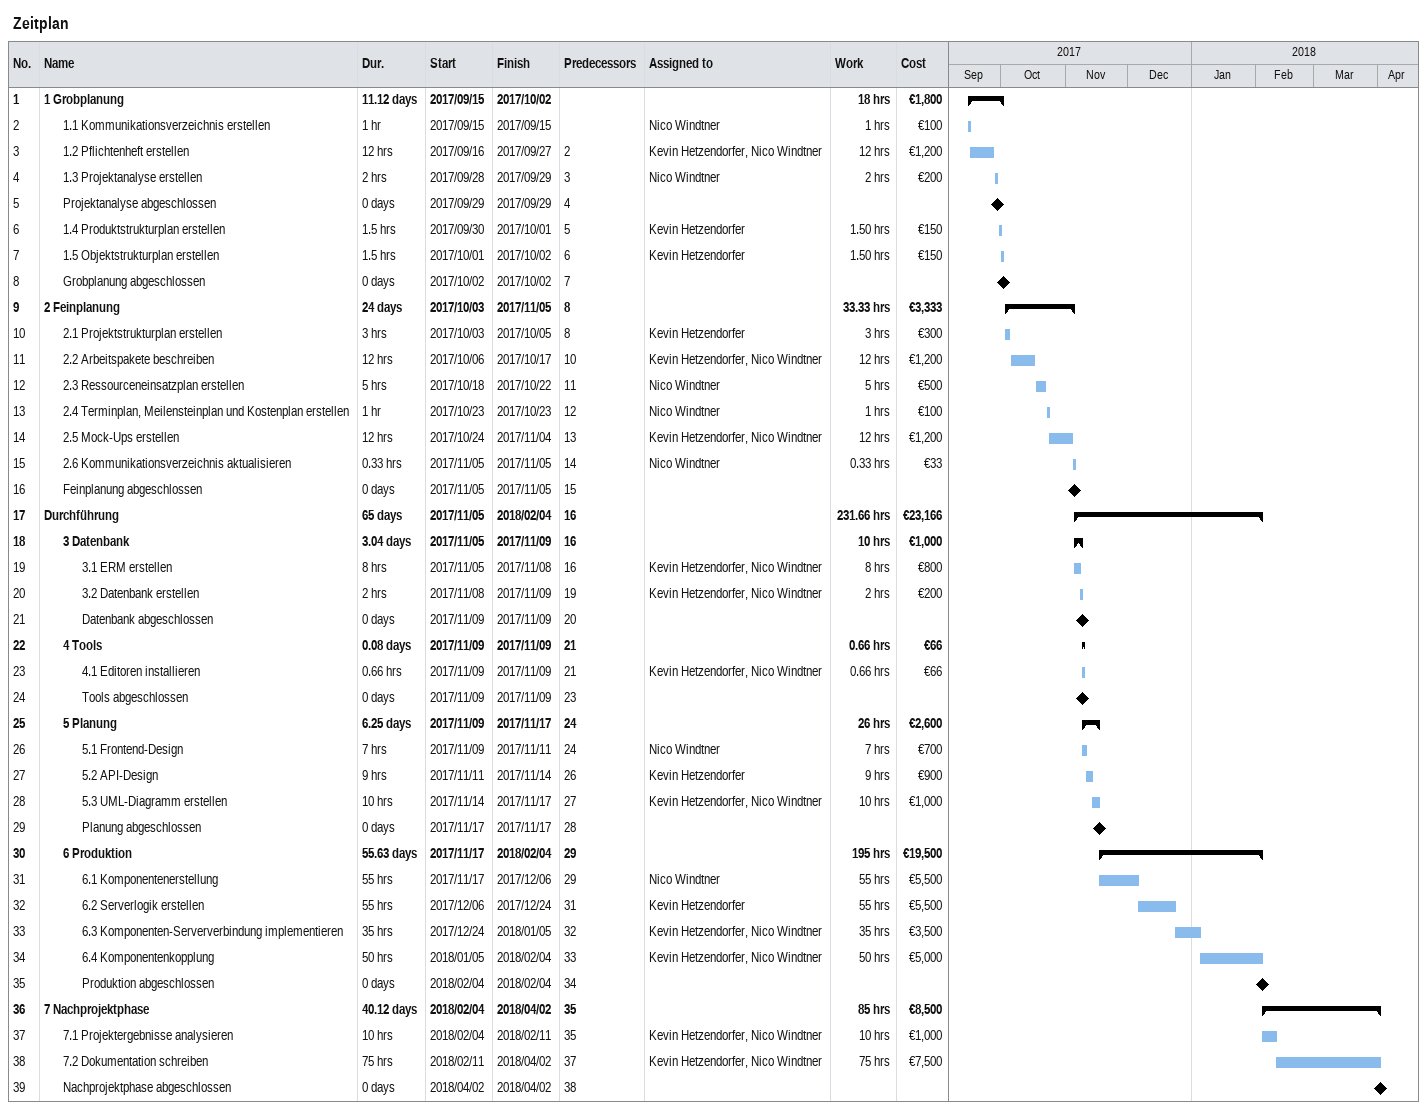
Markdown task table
Zeitplan

| ID | Level | Task | Duration | Start | Finish | Predecessors | Resources | Work (h) | Cost (€) |
|---|---|---|---|---|---|---|---|---|---|
| 1 | 1 | **1 Grobplanung** | 11.12d | 2017-09-15 | 2017-10-02 |  |  | 18 | 1800 |
| 2 | 2 | 1.1 Kommunikationsverzeichnis erstellen | 1h | 2017-09-15 | 2017-09-15 |  | Nico Windtner | 1 | 100 |
| 3 | 2 | 1.2 Pflichtenheft erstellen | 12h | 2017-09-16 | 2017-09-27 | 2 | Kevin Hetzendorfer, Nico Windtner | 12 | 1200 |
| 4 | 2 | 1.3 Projektanalyse erstellen | 2h | 2017-09-28 | 2017-09-29 | 3 | Nico Windtner | 2 | 200 |
| 5 | 2 | Projektanalyse abgeschlossen | 0d | 2017-09-29 | 2017-09-29 | 4 |  |  |  |
| 6 | 2 | 1.4 Produktstrukturplan erstellen | 1.5h | 2017-09-30 | 2017-10-01 | 5 | Kevin Hetzendorfer | 1.50 | 150 |
| 7 | 2 | 1.5 Objektstrukturplan erstellen | 1.5h | 2017-10-01 | 2017-10-02 | 6 | Kevin Hetzendorfer | 1.50 | 150 |
| 8 | 2 | Grobplanung abgeschlossen | 0d | 2017-10-02 | 2017-10-02 | 7 |  |  |  |
| 9 | 1 | **2 Feinplanung** | 24d | 2017-10-03 | 2017-11-05 | 8 |  | 33.33 | 3333 |
| 10 | 2 | 2.1 Projektstrukturplan erstellen | 3h | 2017-10-03 | 2017-10-05 | 8 | Kevin Hetzendorfer | 3 | 300 |
| 11 | 2 | 2.2 Arbeitspakete beschreiben | 12h | 2017-10-06 | 2017-10-17 | 10 | Kevin Hetzendorfer, Nico Windtner | 12 | 1200 |
| 12 | 2 | 2.3 Ressourceneinsatzplan erstellen | 5h | 2017-10-18 | 2017-10-22 | 11 | Nico Windtner | 5 | 500 |
| 13 | 2 | 2.4 Terminplan, Meilensteinplan und Kostenplan erstellen | 1h | 2017-10-23 | 2017-10-23 | 12 | Nico Windtner | 1 | 100 |
| 14 | 2 | 2.5 Mock-Ups erstellen | 12h | 2017-10-24 | 2017-11-04 | 13 | Kevin Hetzendorfer, Nico Windtner | 12 | 1200 |
| 15 | 2 | 2.6 Kommunikationsverzeichnis aktualisieren | 0.33h | 2017-11-05 | 2017-11-05 | 14 | Nico Windtner | 0.33 | 33 |
| 16 | 2 | Feinplanung abgeschlossen | 0d | 2017-11-05 | 2017-11-05 | 15 |  |  |  |
| 17 | 1 | **Durchführung** | 65d | 2017-11-05 | 2018-02-04 | 16 |  | 231.66 | 23166 |
| 18 | 2 | **3 Datenbank** | 3.04d | 2017-11-05 | 2017-11-09 | 16 |  | 10 | 1000 |
| 19 | 3 | 3.1 ERM erstellen | 8h | 2017-11-05 | 2017-11-08 | 16 | Kevin Hetzendorfer, Nico Windtner | 8 | 800 |
| 20 | 3 | 3.2 Datenbank erstellen | 2h | 2017-11-08 | 2017-11-09 | 19 | Kevin Hetzendorfer, Nico Windtner | 2 | 200 |
| 21 | 3 | Datenbank abgeschlossen | 0d | 2017-11-09 | 2017-11-09 | 20 |  |  |  |
| 22 | 2 | **4 Tools** | 0.08d | 2017-11-09 | 2017-11-09 | 21 |  | 0.66 | 66 |
| 23 | 3 | 4.1 Editoren installieren | 0.66h | 2017-11-09 | 2017-11-09 | 21 | Kevin Hetzendorfer, Nico Windtner | 0.66 | 66 |
| 24 | 3 | Tools abgeschlossen | 0d | 2017-11-09 | 2017-11-09 | 23 |  |  |  |
| 25 | 2 | **5 Planung** | 6.25d | 2017-11-09 | 2017-11-17 | 24 |  | 26 | 2600 |
| 26 | 3 | 5.1 Frontend-Design | 7h | 2017-11-09 | 2017-11-11 | 24 | Nico Windtner | 7 | 700 |
| 27 | 3 | 5.2 API-Design | 9h | 2017-11-11 | 2017-11-14 | 26 | Kevin Hetzendorfer | 9 | 900 |
| 28 | 3 | 5.3 UML-Diagramm erstellen | 10h | 2017-11-14 | 2017-11-17 | 27 | Kevin Hetzendorfer, Nico Windtner | 10 | 1000 |
| 29 | 3 | Planung abgeschlossen | 0d | 2017-11-17 | 2017-11-17 | 28 |  |  |  |
| 30 | 2 | **6 Produktion** | 55.63d | 2017-11-17 | 2018-02-04 | 29 |  | 195 | 19500 |
| 31 | 3 | 6.1 Komponentenerstellung | 55h | 2017-11-17 | 2017-12-06 | 29 | Nico Windtner | 55 | 5500 |
| 32 | 3 | 6.2 Serverlogik erstellen | 55h | 2017-12-06 | 2017-12-24 | 31 | Kevin Hetzendorfer | 55 | 5500 |
| 33 | 3 | 6.3 Komponenten-Serververbindung implementieren | 35h | 2017-12-24 | 2018-01-05 | 32 | Kevin Hetzendorfer, Nico Windtner | 35 | 3500 |
| 34 | 3 | 6.4 Komponentenkopplung | 50h | 2018-01-05 | 2018-02-04 | 33 | Kevin Hetzendorfer, Nico Windtner | 50 | 5000 |
| 35 | 3 | Produktion abgeschlossen | 0d | 2018-02-04 | 2018-02-04 | 34 |  |  |  |
| 36 | 1 | **7 Nachprojektphase** | 40.12d | 2018-02-04 | 2018-04-02 | 35 |  | 85 | 8500 |
| 37 | 2 | 7.1 Projektergebnisse analysieren | 10h | 2018-02-04 | 2018-02-11 | 35 | Kevin Hetzendorfer, Nico Windtner | 10 | 1000 |
| 38 | 2 | 7.2 Dokumentation schreiben | 75h | 2018-02-11 | 2018-04-02 | 37 | Kevin Hetzendorfer, Nico Windtner | 75 | 7500 |
| 39 | 2 | Nachprojektphase abgeschlossen | 0d | 2018-04-02 | 2018-04-02 | 38 |  |  |  |
